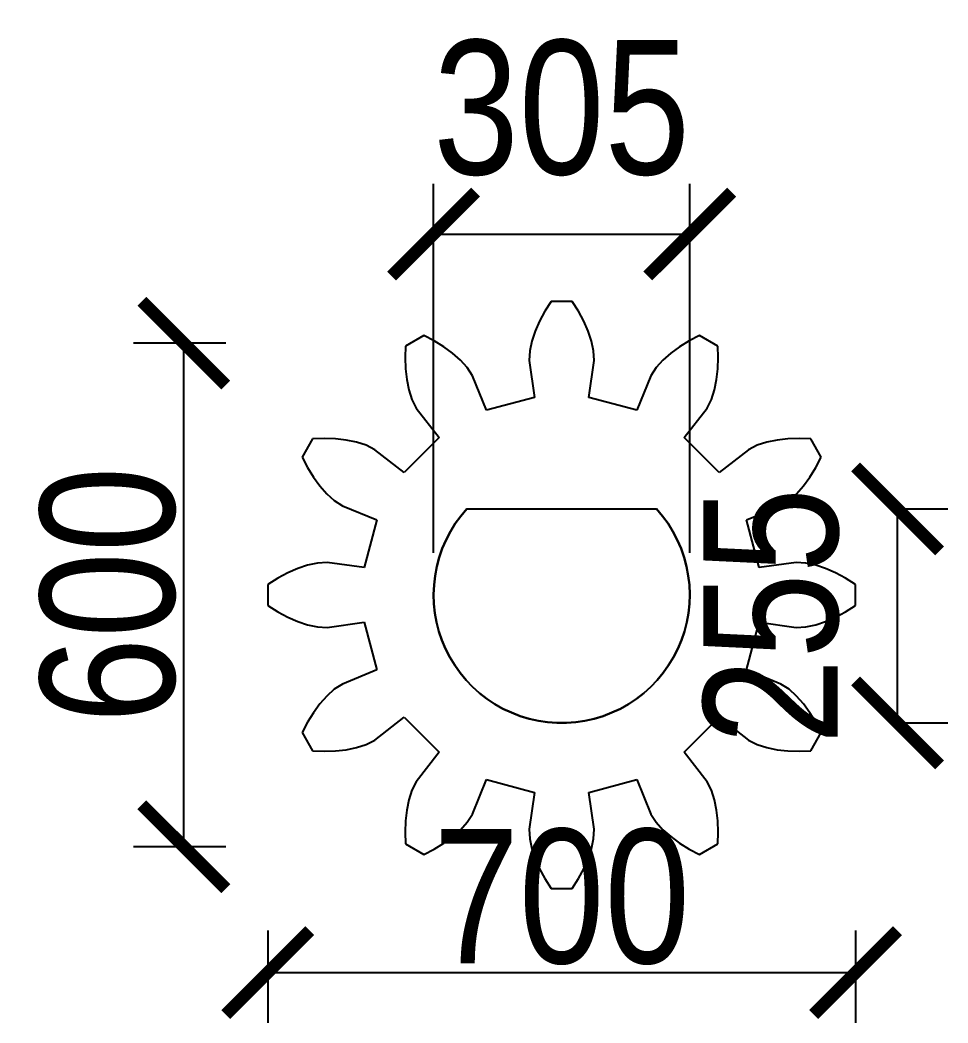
# Model space of a CAD drawing. Header units: millimetres. Extents: x -6 to 103, y -26 to 21.
# Drawn here: x -6.45 to 4.6, y -5.1 to 6.85 of the extents above; entities that cross this region are included whole.
import ezdxf

# ---------------------------------------------------------------- set-up
doc = ezdxf.new("R2010")
doc.units = ezdxf.units.MM
doc.linetypes.add('DASHED', pattern=[1.524, 1.27, -0.254])
for name, color, linetype in [('DIMS', 3, 'CONTINUOUS'), ('HIDDEN', 8, 'DASHED'), ('VISIBLE', 7, 'CONTINUOUS')]:
    doc.layers.add(name, color=color, linetype=linetype)
doc.styles.add('OpenSansCondensed-Light', font='OpenSansCondensed-Light.ttf')
doc.dimstyles.new('EZDXF', dxfattribs={"dimtxt": 0.25, "dimasz": 0.175, "dimexe": 0.375, "dimexo": 0.125, "dimgap": 0.1, "dimtad": 1, "dimlfac": 100, "dimzin": 12, "dimdsep": 46, "dimtxsty": 'OpenSansCondensed-Light', "dimblk": 'ARCHTICK', "dimcen": 2.5, "dimazin": 3, "dimtfac": 0.5, "dimtmove": 2, "dimatfit": 3})

# ---------------------------------------------------------------- blocks, each defined once
blk = doc.blocks.new('_ARCHTICK')
at = {"color": 0, "linetype": 'BYBLOCK', "const_width": 0.15}
blk.add_lwpolyline([(-0.5, -0.5), (0.5, 0.5)], dxfattribs=at)

msp = doc.modelspace()

# ---------------------------------------------------------------- linework, layer by layer
at = {"layer": 'HIDDEN'}
for points in [[(-0.12603, 3.49773), (-0.2001, 3.3806)], [(0.12603, 3.49773), (-0.12603, 3.49773)], [(0.2001, 3.3806), (0.12603, 3.49773)], [(-0.2001, 3.3806), (-0.26329, 3.26242)], [(0.26329, 3.26242), (0.2001, 3.3806)], [(-0.26329, 3.26242), (-0.31508, 3.14379)], [(0.31508, 3.14379), (0.26329, 3.26242)], [(-0.31508, 3.14379), (-0.35458, 3.02534)], [(0.35458, 3.02534), (0.31508, 3.14379)], [(-1.63972, 3.09214), (-1.85801, 2.96611)], [(-1.51701, 3.02773), (-1.63972, 3.09214)], [(-1.40319, 2.95698), (-1.51701, 3.02773)], [(-0.35458, 3.02534), (-0.38013, 2.90782)], [(0.38013, 2.90782), (0.35458, 3.02534)], [(1.51701, 3.02773), (1.40319, 2.95698)], [(1.63972, 3.09214), (1.51701, 3.02773)], [(1.85801, 2.96611), (1.63972, 3.09214)], [(-1.85801, 2.96611), (-1.86359, 2.82763)], [(-1.29903, 2.88014), (-1.40319, 2.95698)], [(-1.20559, 2.79732), (-1.29903, 2.88014)], [(-0.38013, 2.90782), (-0.38632, 2.79248)], [(0.38632, 2.79248), (0.38013, 2.90782)], [(1.29903, 2.88014), (1.20559, 2.79732)], [(1.40319, 2.95698), (1.29903, 2.88014)], [(1.86359, 2.82763), (1.85801, 2.96611)], [(-1.86359, 2.82763), (-1.85923, 2.69369)], [(-1.12471, 2.70831), (-1.20559, 2.79732)], [(-0.38632, 2.79248), (-0.32547, 2.35259)], [(0.32547, 2.35259), (0.38632, 2.79248)], [(1.20559, 2.79732), (1.12471, 2.70831)], [(1.85923, 2.69369), (1.86359, 2.82763)], [(-1.85923, 2.69369), (-1.84476, 2.56506)], [(-1.06168, 2.61152), (-1.12471, 2.70831)], [(1.12471, 2.70831), (1.06168, 2.61152)], [(1.84476, 2.56506), (1.85923, 2.69369)], [(-1.84476, 2.56506), (-1.81975, 2.44273)], [(-0.89444, 2.20014), (-1.06168, 2.61152)], [(1.06168, 2.61152), (0.89444, 2.20014)], [(1.81975, 2.44273), (1.84476, 2.56506)], [(-1.81975, 2.44273), (-1.78311, 2.32818)], [(1.78311, 2.32818), (1.81975, 2.44273)], [(-1.78311, 2.32818), (-1.73081, 2.2252)], [(-0.32547, 2.35259), (-0.89444, 2.20014)], [(0.89444, 2.20014), (0.32547, 2.35259)], [(1.73081, 2.2252), (1.78311, 2.32818)], [(-1.73081, 2.2252), (-1.45816, 1.87467)], [(1.45816, 1.87467), (1.73081, 2.2252)], [(-2.96611, 1.85801), (-3.09214, 1.63972)], [(-2.82763, 1.86359), (-2.96611, 1.85801)], [(-2.69369, 1.85923), (-2.82763, 1.86359)], [(-2.56506, 1.84476), (-2.69369, 1.85923)], [(-2.44273, 1.81975), (-2.56506, 1.84476)], [(-2.32818, 1.78311), (-2.44273, 1.81975)], [(-1.45816, 1.87467), (-1.87467, 1.45816)], [(1.87467, 1.45816), (1.45816, 1.87467)], [(2.44273, 1.81975), (2.32818, 1.78311)], [(2.56506, 1.84476), (2.44273, 1.81975)], [(2.69369, 1.85923), (2.56506, 1.84476)], [(2.82763, 1.86359), (2.69369, 1.85923)], [(2.96611, 1.85801), (2.82763, 1.86359)], [(3.09214, 1.63972), (2.96611, 1.85801)], [(-2.2252, 1.73081), (-2.32818, 1.78311)], [(-1.87467, 1.45816), (-2.2252, 1.73081)], [(2.2252, 1.73081), (1.87467, 1.45816)], [(2.32818, 1.78311), (2.2252, 1.73081)], [(-3.09214, 1.63972), (-3.02773, 1.51701)], [(3.02773, 1.51701), (3.09214, 1.63972)], [(-3.02773, 1.51701), (-2.95698, 1.40319)], [(2.95698, 1.40319), (3.02773, 1.51701)], [(-2.95698, 1.40319), (-2.88014, 1.29903)], [(2.88014, 1.29903), (2.95698, 1.40319)], [(-2.88014, 1.29903), (-2.79732, 1.20559)], [(-2.79732, 1.20559), (-2.70831, 1.12471)], [(2.70831, 1.12471), (2.79732, 1.20559)], [(2.79732, 1.20559), (2.88014, 1.29903)], [(-2.70831, 1.12471), (-2.61152, 1.06168)], [(2.61152, 1.06168), (2.70831, 1.12471)], [(-2.61152, 1.06168), (-2.20014, 0.89444)], [(-1.12916, 1.025), (-1.20116, 0.9396), (-1.26672, 0.84915), (-1.32548, 0.75415), (-1.37712, 0.6551), (-1.42138, 0.55253), (-1.45802, 0.44701), (-1.48683, 0.33908), (-1.50766, 0.22933), (-1.5204, 0.11836), (-1.52499, 0.00675), (-1.52139, -0.1049), (-1.50963, -0.21599), (-1.48977, -0.32591), (-1.46191, -0.43409), (-1.42622, -0.53994), (-1.38287, -0.64289), (-1.3321, -0.74239), (-1.27418, -0.83791), (-1.20942, -0.92893), (-1.13818, -1.01497), (-1.06083, -1.09556), (-0.97779, -1.17028), (-0.8895, -1.23871), (-0.79644, -1.3005), (-0.69911, -1.35531), (-0.59802, -1.40285), (-0.49373, -1.44286), (-0.38679, -1.47513), (-0.27777, -1.49949), (-0.16726, -1.5158), (-0.05585, -1.52398), (0.05585, -1.52398), (0.16726, -1.5158), (0.27777, -1.49949), (0.38679, -1.47513), (0.49373, -1.44286), (0.59802, -1.40285), (0.69911, -1.35531), (0.79644, -1.3005), (0.8895, -1.23871), (0.97779, -1.17028), (1.06083, -1.09556), (1.13818, -1.01497), (1.20942, -0.92893), (1.27418, -0.83791), (1.3321, -0.74239), (1.38287, -0.64289), (1.42622, -0.53994), (1.46191, -0.43409), (1.48977, -0.32591), (1.50963, -0.21599), (1.52139, -0.1049), (1.52499, 0.00675), (1.5204, 0.11836), (1.50766, 0.22933), (1.48683, 0.33908), (1.45802, 0.44701), (1.42138, 0.55253), (1.37712, 0.6551), (1.32548, 0.75415), (1.26672, 0.84915), (1.20116, 0.9396), (1.12916, 1.025)], [(-1.12916, 1.025), (1.12916, 1.025)], [(2.20014, 0.89444), (2.61152, 1.06168)], [(-2.20014, 0.89444), (-2.35259, 0.32547)], [(2.35259, 0.32547), (2.20014, 0.89444)], [(-2.90782, 0.38013), (-3.02534, 0.35458)], [(-2.79248, 0.38632), (-2.90782, 0.38013)], [(-2.35259, 0.32547), (-2.79248, 0.38632)], [(2.79248, 0.38632), (2.35259, 0.32547)], [(2.90782, 0.38013), (2.79248, 0.38632)], [(3.02534, 0.35458), (2.90782, 0.38013)], [(-3.26242, 0.26329), (-3.3806, 0.2001)], [(-3.14379, 0.31508), (-3.26242, 0.26329)], [(-3.02534, 0.35458), (-3.14379, 0.31508)], [(3.14379, 0.31508), (3.02534, 0.35458)], [(3.26242, 0.26329), (3.14379, 0.31508)], [(3.3806, 0.2001), (3.26242, 0.26329)], [(-3.3806, 0.2001), (-3.49773, 0.12603)], [(-3.49773, 0.12603), (-3.49773, -0.12603)], [(3.49773, 0.12603), (3.3806, 0.2001)], [(3.49773, -0.12603), (3.49773, 0.12603)], [(-3.49773, -0.12603), (-3.3806, -0.2001)], [(-3.3806, -0.2001), (-3.26242, -0.26329)], [(3.26242, -0.26329), (3.3806, -0.2001)], [(3.3806, -0.2001), (3.49773, -0.12603)], [(-3.26242, -0.26329), (-3.14379, -0.31508)], [(-3.14379, -0.31508), (-3.02534, -0.35458)], [(-3.02534, -0.35458), (-2.90782, -0.38013)], [(-2.79248, -0.38632), (-2.35259, -0.32547)], [(-2.35259, -0.32547), (-2.20014, -0.89444)], [(2.20014, -0.89444), (2.35259, -0.32547)], [(2.35259, -0.32547), (2.79248, -0.38632)], [(2.90782, -0.38013), (3.02534, -0.35458)], [(3.02534, -0.35458), (3.14379, -0.31508)], [(3.14379, -0.31508), (3.26242, -0.26329)], [(-2.90782, -0.38013), (-2.79248, -0.38632)], [(2.79248, -0.38632), (2.90782, -0.38013)], [(-2.20014, -0.89444), (-2.61152, -1.06168)], [(2.61152, -1.06168), (2.20014, -0.89444)], [(-2.61152, -1.06168), (-2.70831, -1.12471)], [(2.70831, -1.12471), (2.61152, -1.06168)], [(-2.70831, -1.12471), (-2.79732, -1.20559)], [(2.79732, -1.20559), (2.70831, -1.12471)], [(-2.88014, -1.29903), (-2.95698, -1.40319)], [(-2.79732, -1.20559), (-2.88014, -1.29903)], [(2.88014, -1.29903), (2.79732, -1.20559)], [(2.95698, -1.40319), (2.88014, -1.29903)], [(-2.95698, -1.40319), (-3.02773, -1.51701)], [(3.02773, -1.51701), (2.95698, -1.40319)], [(-3.02773, -1.51701), (-3.09214, -1.63972)], [(-2.2252, -1.73081), (-1.87467, -1.45816)], [(-1.87467, -1.45816), (-1.45816, -1.87467)], [(1.45816, -1.87467), (1.87467, -1.45816)], [(1.87467, -1.45816), (2.2252, -1.73081)], [(3.09214, -1.63972), (3.02773, -1.51701)], [(-3.09214, -1.63972), (-2.96611, -1.85801)], [(2.96611, -1.85801), (3.09214, -1.63972)], [(-2.44273, -1.81975), (-2.32818, -1.78311)], [(-2.32818, -1.78311), (-2.2252, -1.73081)], [(2.2252, -1.73081), (2.32818, -1.78311)], [(2.32818, -1.78311), (2.44273, -1.81975)], [(-2.96611, -1.85801), (-2.82763, -1.86359)], [(-2.82763, -1.86359), (-2.69369, -1.85923)], [(-2.69369, -1.85923), (-2.56506, -1.84476)], [(-2.56506, -1.84476), (-2.44273, -1.81975)], [(-1.45816, -1.87467), (-1.73081, -2.2252)], [(1.73081, -2.2252), (1.45816, -1.87467)], [(2.44273, -1.81975), (2.56506, -1.84476)], [(2.56506, -1.84476), (2.69369, -1.85923)], [(2.69369, -1.85923), (2.82763, -1.86359)], [(2.82763, -1.86359), (2.96611, -1.85801)], [(-1.73081, -2.2252), (-1.78311, -2.32818)], [(-1.06168, -2.61152), (-0.89444, -2.20014)], [(-0.89444, -2.20014), (-0.32547, -2.35259)], [(0.32547, -2.35259), (0.89444, -2.20014)], [(0.89444, -2.20014), (1.06168, -2.61152)], [(1.78311, -2.32818), (1.73081, -2.2252)], [(-1.78311, -2.32818), (-1.81975, -2.44273)], [(-0.32547, -2.35259), (-0.38632, -2.79248)], [(0.38632, -2.79248), (0.32547, -2.35259)], [(1.81975, -2.44273), (1.78311, -2.32818)], [(-1.81975, -2.44273), (-1.84476, -2.56506)], [(1.84476, -2.56506), (1.81975, -2.44273)], [(-1.84476, -2.56506), (-1.85923, -2.69369)], [(-1.12471, -2.70831), (-1.06168, -2.61152)], [(1.06168, -2.61152), (1.12471, -2.70831)], [(1.85923, -2.69369), (1.84476, -2.56506)], [(-1.85923, -2.69369), (-1.86359, -2.82763)], [(-1.20559, -2.79732), (-1.12471, -2.70831)], [(1.12471, -2.70831), (1.20559, -2.79732)], [(1.86359, -2.82763), (1.85923, -2.69369)], [(-1.86359, -2.82763), (-1.85801, -2.96611)], [(-1.29903, -2.88014), (-1.20559, -2.79732)], [(-0.38632, -2.79248), (-0.38013, -2.90782)], [(0.38013, -2.90782), (0.38632, -2.79248)], [(1.20559, -2.79732), (1.29903, -2.88014)], [(1.85801, -2.96611), (1.86359, -2.82763)], [(-1.85801, -2.96611), (-1.63972, -3.09214)], [(-1.51701, -3.02773), (-1.40319, -2.95698)], [(-1.40319, -2.95698), (-1.29903, -2.88014)], [(-0.38013, -2.90782), (-0.35458, -3.02534)], [(0.35458, -3.02534), (0.38013, -2.90782)], [(1.29903, -2.88014), (1.40319, -2.95698)], [(1.40319, -2.95698), (1.51701, -3.02773)], [(1.63972, -3.09214), (1.85801, -2.96611)], [(-1.63972, -3.09214), (-1.51701, -3.02773)], [(-0.35458, -3.02534), (-0.31508, -3.14379)], [(0.31508, -3.14379), (0.35458, -3.02534)], [(1.51701, -3.02773), (1.63972, -3.09214)], [(-0.31508, -3.14379), (-0.26329, -3.26242)], [(0.26329, -3.26242), (0.31508, -3.14379)], [(-0.26329, -3.26242), (-0.2001, -3.3806)], [(0.2001, -3.3806), (0.26329, -3.26242)], [(-0.2001, -3.3806), (-0.12603, -3.49773)], [(0.12603, -3.49773), (0.2001, -3.3806)], [(-0.12603, -3.49773), (0.12603, -3.49773)]]:
    msp.add_lwpolyline(points, dxfattribs=at)
at = {"layer": 'VISIBLE'}
for points in [[(-0.12603, 3.49773), (-0.2001, 3.3806)], [(0.12603, 3.49773), (-0.12603, 3.49773)], [(0.2001, 3.3806), (0.12603, 3.49773)], [(-0.2001, 3.3806), (-0.26329, 3.26242)], [(0.26329, 3.26242), (0.2001, 3.3806)], [(-0.26329, 3.26242), (-0.31508, 3.14379)], [(0.31508, 3.14379), (0.26329, 3.26242)], [(-0.31508, 3.14379), (-0.35458, 3.02534)], [(0.35458, 3.02534), (0.31508, 3.14379)], [(-1.63972, 3.09214), (-1.85801, 2.96611)], [(-1.51701, 3.02773), (-1.63972, 3.09214)], [(-1.40319, 2.95698), (-1.51701, 3.02773)], [(-0.35458, 3.02534), (-0.38013, 2.90782)], [(0.38013, 2.90782), (0.35458, 3.02534)], [(1.51701, 3.02773), (1.40319, 2.95698)], [(1.63972, 3.09214), (1.51701, 3.02773)], [(1.85801, 2.96611), (1.63972, 3.09214)], [(-1.85801, 2.96611), (-1.86359, 2.82763)], [(-1.29903, 2.88014), (-1.40319, 2.95698)], [(-1.20559, 2.79732), (-1.29903, 2.88014)], [(-0.38013, 2.90782), (-0.38632, 2.79248)], [(0.38632, 2.79248), (0.38013, 2.90782)], [(1.29903, 2.88014), (1.20559, 2.79732)], [(1.40319, 2.95698), (1.29903, 2.88014)], [(1.86359, 2.82763), (1.85801, 2.96611)], [(-1.86359, 2.82763), (-1.85923, 2.69369)], [(-1.12471, 2.70831), (-1.20559, 2.79732)], [(-0.38632, 2.79248), (-0.32547, 2.35259)], [(0.32547, 2.35259), (0.38632, 2.79248)], [(1.20559, 2.79732), (1.12471, 2.70831)], [(1.85923, 2.69369), (1.86359, 2.82763)], [(-1.85923, 2.69369), (-1.84476, 2.56506)], [(-1.06168, 2.61152), (-1.12471, 2.70831)], [(1.12471, 2.70831), (1.06168, 2.61152)], [(1.84476, 2.56506), (1.85923, 2.69369)], [(-1.84476, 2.56506), (-1.81975, 2.44273)], [(-0.89444, 2.20014), (-1.06168, 2.61152)], [(1.06168, 2.61152), (0.89444, 2.20014)], [(1.81975, 2.44273), (1.84476, 2.56506)], [(-1.81975, 2.44273), (-1.78311, 2.32818)], [(1.78311, 2.32818), (1.81975, 2.44273)], [(-1.78311, 2.32818), (-1.73081, 2.2252)], [(-0.32547, 2.35259), (-0.89444, 2.20014)], [(0.89444, 2.20014), (0.32547, 2.35259)], [(1.73081, 2.2252), (1.78311, 2.32818)], [(-1.73081, 2.2252), (-1.45816, 1.87467)], [(1.45816, 1.87467), (1.73081, 2.2252)], [(-2.96611, 1.85801), (-3.09214, 1.63972)], [(-2.82763, 1.86359), (-2.96611, 1.85801)], [(-2.69369, 1.85923), (-2.82763, 1.86359)], [(-2.56506, 1.84476), (-2.69369, 1.85923)], [(-2.44273, 1.81975), (-2.56506, 1.84476)], [(-2.32818, 1.78311), (-2.44273, 1.81975)], [(-1.45816, 1.87467), (-1.87467, 1.45816)], [(1.87467, 1.45816), (1.45816, 1.87467)], [(2.44273, 1.81975), (2.32818, 1.78311)], [(2.56506, 1.84476), (2.44273, 1.81975)], [(2.69369, 1.85923), (2.56506, 1.84476)], [(2.82763, 1.86359), (2.69369, 1.85923)], [(2.96611, 1.85801), (2.82763, 1.86359)], [(3.09214, 1.63972), (2.96611, 1.85801)], [(-2.2252, 1.73081), (-2.32818, 1.78311)], [(-1.87467, 1.45816), (-2.2252, 1.73081)], [(2.2252, 1.73081), (1.87467, 1.45816)], [(2.32818, 1.78311), (2.2252, 1.73081)], [(-3.09214, 1.63972), (-3.02773, 1.51701)], [(3.02773, 1.51701), (3.09214, 1.63972)], [(-3.02773, 1.51701), (-2.95698, 1.40319)], [(2.95698, 1.40319), (3.02773, 1.51701)], [(-2.95698, 1.40319), (-2.88014, 1.29903)], [(2.88014, 1.29903), (2.95698, 1.40319)], [(-2.88014, 1.29903), (-2.79732, 1.20559)], [(-2.79732, 1.20559), (-2.70831, 1.12471)], [(2.70831, 1.12471), (2.79732, 1.20559)], [(2.79732, 1.20559), (2.88014, 1.29903)], [(-2.70831, 1.12471), (-2.61152, 1.06168)], [(2.61152, 1.06168), (2.70831, 1.12471)], [(-2.61152, 1.06168), (-2.20014, 0.89444)], [(1.12916, 1.025), (1.20116, 0.9396), (1.26672, 0.84915), (1.32548, 0.75415), (1.37712, 0.6551), (1.42138, 0.55253), (1.45802, 0.44701), (1.48683, 0.33908), (1.50766, 0.22933), (1.5204, 0.11836), (1.52499, 0.00675), (1.52139, -0.1049), (1.50963, -0.21599), (1.48977, -0.32591), (1.46191, -0.43409), (1.42622, -0.53994), (1.38287, -0.64289), (1.3321, -0.74239), (1.27418, -0.83791), (1.20942, -0.92893), (1.13818, -1.01497), (1.06083, -1.09556), (0.97779, -1.17028), (0.8895, -1.23871), (0.79644, -1.3005), (0.69911, -1.35531), (0.59802, -1.40285), (0.49373, -1.44286), (0.38679, -1.47513), (0.27777, -1.49949), (0.16726, -1.5158), (0.05585, -1.52398), (-0.05585, -1.52398), (-0.16726, -1.5158), (-0.27777, -1.49949), (-0.38679, -1.47513), (-0.49373, -1.44286), (-0.59802, -1.40285), (-0.69911, -1.35531), (-0.79644, -1.3005), (-0.8895, -1.23871), (-0.97779, -1.17028), (-1.06083, -1.09556), (-1.13818, -1.01497), (-1.20942, -0.92893), (-1.27418, -0.83791), (-1.3321, -0.74239), (-1.38287, -0.64289), (-1.42622, -0.53994), (-1.46191, -0.43409), (-1.48977, -0.32591), (-1.50963, -0.21599), (-1.52139, -0.1049), (-1.52499, 0.00675), (-1.5204, 0.11836), (-1.50766, 0.22933), (-1.48683, 0.33908), (-1.45802, 0.44701), (-1.42138, 0.55253), (-1.37712, 0.6551), (-1.32548, 0.75415), (-1.26672, 0.84915), (-1.20116, 0.9396), (-1.12916, 1.025)], [(-1.12916, 1.025), (1.12916, 1.025)], [(2.20014, 0.89444), (2.61152, 1.06168)], [(-2.20014, 0.89444), (-2.35259, 0.32547)], [(2.35259, 0.32547), (2.20014, 0.89444)], [(-2.90782, 0.38013), (-3.02534, 0.35458)], [(-2.79248, 0.38632), (-2.90782, 0.38013)], [(-2.35259, 0.32547), (-2.79248, 0.38632)], [(2.79248, 0.38632), (2.35259, 0.32547)], [(2.90782, 0.38013), (2.79248, 0.38632)], [(3.02534, 0.35458), (2.90782, 0.38013)], [(-3.26242, 0.26329), (-3.3806, 0.2001)], [(-3.14379, 0.31508), (-3.26242, 0.26329)], [(-3.02534, 0.35458), (-3.14379, 0.31508)], [(3.14379, 0.31508), (3.02534, 0.35458)], [(3.26242, 0.26329), (3.14379, 0.31508)], [(3.3806, 0.2001), (3.26242, 0.26329)], [(-3.3806, 0.2001), (-3.49773, 0.12603)], [(-3.49773, 0.12603), (-3.49773, -0.12603)], [(3.49773, 0.12603), (3.3806, 0.2001)], [(3.49773, -0.12603), (3.49773, 0.12603)], [(-3.49773, -0.12603), (-3.3806, -0.2001)], [(-3.3806, -0.2001), (-3.26242, -0.26329)], [(3.26242, -0.26329), (3.3806, -0.2001)], [(3.3806, -0.2001), (3.49773, -0.12603)], [(-3.26242, -0.26329), (-3.14379, -0.31508)], [(-3.14379, -0.31508), (-3.02534, -0.35458)], [(-3.02534, -0.35458), (-2.90782, -0.38013)], [(-2.79248, -0.38632), (-2.35259, -0.32547)], [(-2.35259, -0.32547), (-2.20014, -0.89444)], [(2.20014, -0.89444), (2.35259, -0.32547)], [(2.35259, -0.32547), (2.79248, -0.38632)], [(2.90782, -0.38013), (3.02534, -0.35458)], [(3.02534, -0.35458), (3.14379, -0.31508)], [(3.14379, -0.31508), (3.26242, -0.26329)], [(-2.90782, -0.38013), (-2.79248, -0.38632)], [(2.79248, -0.38632), (2.90782, -0.38013)], [(-2.20014, -0.89444), (-2.61152, -1.06168)], [(2.61152, -1.06168), (2.20014, -0.89444)], [(-2.61152, -1.06168), (-2.70831, -1.12471)], [(2.70831, -1.12471), (2.61152, -1.06168)], [(-2.70831, -1.12471), (-2.79732, -1.20559)], [(2.79732, -1.20559), (2.70831, -1.12471)], [(-2.88014, -1.29903), (-2.95698, -1.40319)], [(-2.79732, -1.20559), (-2.88014, -1.29903)], [(2.88014, -1.29903), (2.79732, -1.20559)], [(2.95698, -1.40319), (2.88014, -1.29903)], [(-2.95698, -1.40319), (-3.02773, -1.51701)], [(3.02773, -1.51701), (2.95698, -1.40319)], [(-3.02773, -1.51701), (-3.09214, -1.63972)], [(-2.2252, -1.73081), (-1.87467, -1.45816)], [(-1.87467, -1.45816), (-1.45816, -1.87467)], [(1.45816, -1.87467), (1.87467, -1.45816)], [(1.87467, -1.45816), (2.2252, -1.73081)], [(3.09214, -1.63972), (3.02773, -1.51701)], [(-3.09214, -1.63972), (-2.96611, -1.85801)], [(2.96611, -1.85801), (3.09214, -1.63972)], [(-2.44273, -1.81975), (-2.32818, -1.78311)], [(-2.32818, -1.78311), (-2.2252, -1.73081)], [(2.2252, -1.73081), (2.32818, -1.78311)], [(2.32818, -1.78311), (2.44273, -1.81975)], [(-2.96611, -1.85801), (-2.82763, -1.86359)], [(-2.82763, -1.86359), (-2.69369, -1.85923)], [(-2.69369, -1.85923), (-2.56506, -1.84476)], [(-2.56506, -1.84476), (-2.44273, -1.81975)], [(-1.45816, -1.87467), (-1.73081, -2.2252)], [(1.73081, -2.2252), (1.45816, -1.87467)], [(2.44273, -1.81975), (2.56506, -1.84476)], [(2.56506, -1.84476), (2.69369, -1.85923)], [(2.69369, -1.85923), (2.82763, -1.86359)], [(2.82763, -1.86359), (2.96611, -1.85801)], [(-1.73081, -2.2252), (-1.78311, -2.32818)], [(-1.06168, -2.61152), (-0.89444, -2.20014)], [(-0.89444, -2.20014), (-0.32547, -2.35259)], [(0.32547, -2.35259), (0.89444, -2.20014)], [(0.89444, -2.20014), (1.06168, -2.61152)], [(1.78311, -2.32818), (1.73081, -2.2252)], [(-1.78311, -2.32818), (-1.81975, -2.44273)], [(-0.32547, -2.35259), (-0.38632, -2.79248)], [(0.38632, -2.79248), (0.32547, -2.35259)], [(1.81975, -2.44273), (1.78311, -2.32818)], [(-1.81975, -2.44273), (-1.84476, -2.56506)], [(1.84476, -2.56506), (1.81975, -2.44273)], [(-1.84476, -2.56506), (-1.85923, -2.69369)], [(-1.12471, -2.70831), (-1.06168, -2.61152)], [(1.06168, -2.61152), (1.12471, -2.70831)], [(1.85923, -2.69369), (1.84476, -2.56506)], [(-1.85923, -2.69369), (-1.86359, -2.82763)], [(-1.20559, -2.79732), (-1.12471, -2.70831)], [(1.12471, -2.70831), (1.20559, -2.79732)], [(1.86359, -2.82763), (1.85923, -2.69369)], [(-1.86359, -2.82763), (-1.85801, -2.96611)], [(-1.29903, -2.88014), (-1.20559, -2.79732)], [(-0.38632, -2.79248), (-0.38013, -2.90782)], [(0.38013, -2.90782), (0.38632, -2.79248)], [(1.20559, -2.79732), (1.29903, -2.88014)], [(1.85801, -2.96611), (1.86359, -2.82763)], [(-1.85801, -2.96611), (-1.63972, -3.09214)], [(-1.51701, -3.02773), (-1.40319, -2.95698)], [(-1.40319, -2.95698), (-1.29903, -2.88014)], [(-0.38013, -2.90782), (-0.35458, -3.02534)], [(0.35458, -3.02534), (0.38013, -2.90782)], [(1.29903, -2.88014), (1.40319, -2.95698)], [(1.40319, -2.95698), (1.51701, -3.02773)], [(1.63972, -3.09214), (1.85801, -2.96611)], [(-1.63972, -3.09214), (-1.51701, -3.02773)], [(-0.35458, -3.02534), (-0.31508, -3.14379)], [(0.31508, -3.14379), (0.35458, -3.02534)], [(1.51701, -3.02773), (1.63972, -3.09214)], [(-0.31508, -3.14379), (-0.26329, -3.26242)], [(0.26329, -3.26242), (0.31508, -3.14379)], [(-0.26329, -3.26242), (-0.2001, -3.3806)], [(0.2001, -3.3806), (0.26329, -3.26242)], [(-0.2001, -3.3806), (-0.12603, -3.49773)], [(0.12603, -3.49773), (0.2001, -3.3806)], [(-0.12603, -3.49773), (0.12603, -3.49773)]]:
    msp.add_lwpolyline(points, dxfattribs=at)

# ---------------------------------------------------------------- dimensions: what is measured, and where the dimension line sits
at = {"layer": 'DIMS'}
for base, p1, p2 in [((-1.525, 4.3), (-1.525, 0), (1.525, 0)), ((-3.5, -4.5), (-3.5, -3.5), (3.5, -3.5))]:
    msp.add_linear_dim(base=base, p1=p1, p2=p2, dimstyle='EZDXF', override={"dimtxt": 1.6, "dimasz": 1, "dimexe": 0.6, "dimexo": 0.5, "dimdec": 2}, dxfattribs=at).render()
for base, p1, p2 in [((-4.5, -3), (-3.5, -3), (-3.5, 3)), ((4, -1.525), (3.5, -1.525), (3.5, 1.025))]:
    msp.add_linear_dim(base=base, p1=p1, p2=p2, angle=90, dimstyle='EZDXF', override={"dimtxt": 1.6, "dimasz": 1, "dimexe": 0.6, "dimexo": 0.5, "dimdec": 2}, dxfattribs=at).render()

doc.saveas('drawing.dxf')
